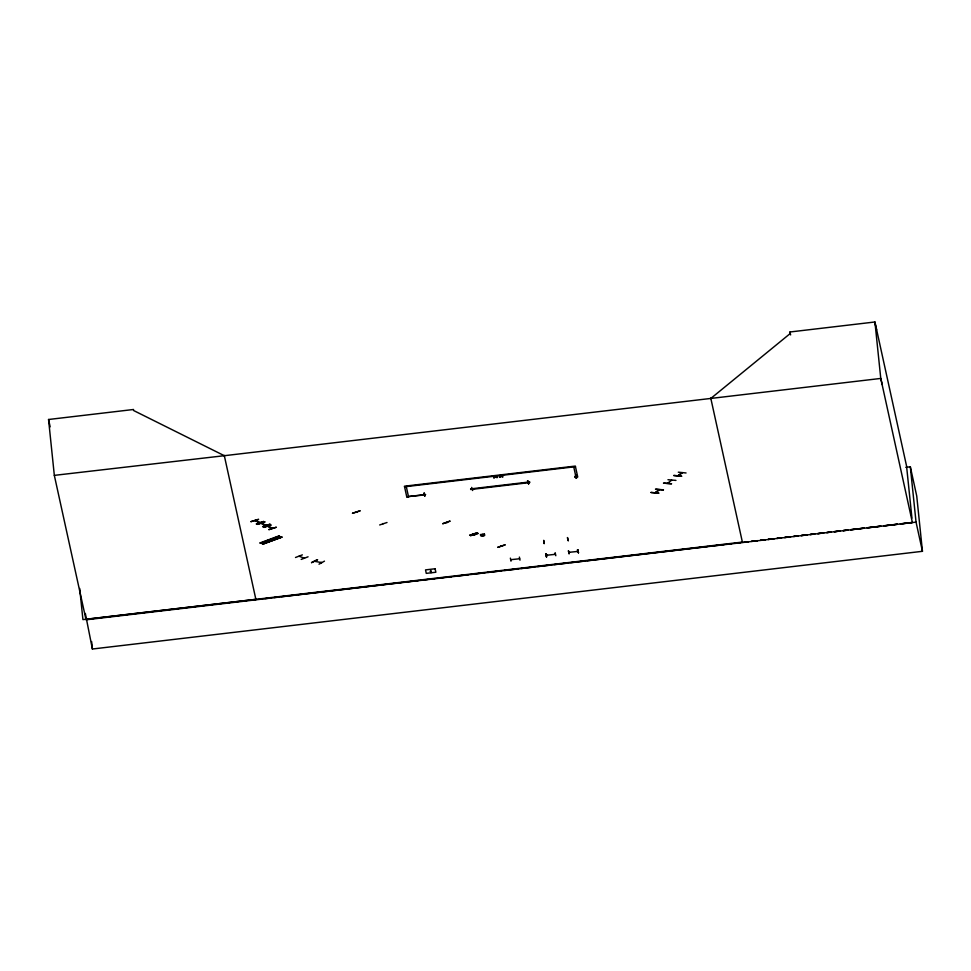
<?xml version="1.0" encoding="UTF-8"?>
<svg xmlns="http://www.w3.org/2000/svg" width="971" height="971" viewBox="0 0 971 971"><rect width="100%" height="100%" fill="white"/><g stroke="black" fill="none" stroke-linecap="round" stroke-linejoin="round"><path stroke-width="1.46" d="M314.738 561.335L321.656 562.61L320.952 562.476M667.478 483.364L667.781 483.073M671.459 483.728L663.472 483.133L671.507 483.776M673.765 475.62L681.776 476.263L673.959 475.353M654.964 492.746L659.527 489.627L655.316 492.734M677.794 475.778L681.921 472.719M682.31 472.756L678.074 475.863M544.161 543.578L543.711 540.337L544.161 543.529M264.731 521.9L257.376 524.389L264.949 521.937M263.529 527.265L271.164 524.971L263.809 527.411M352.509 513.283L360.095 510.855M359.865 510.855L352.534 513.258M449.925 521.16L442.776 523.648M470.547 535.628L478.181 533.358L470.571 535.628M295.5 557.488L302.369 554.866M311.557 562.61L317.602 559.709M317.323 559.684L311.557 562.622M546.394 556.905L545.751 553.749L546.43 556.844M546.807 556.784L546.078 553.713M424.703 496.108L424.084 493.013M527.532 480.876L528.649 483.934L527.532 480.888M528.564 483.874L527.896 480.791M510.37 558.119L511.001 561.177M568.411 550.775L569.115 553.943L568.496 550.836M260.094 542.898L278.956 535.883L279.733 536.332L260.823 543.335L260.143 542.91M262.874 543.918L281.942 537.121L281.202 536.708L262.668 544.015M262.825 543.894L281.578 537.024M255.324 520.82L260.07 522.653L259.488 522.447M266.418 525.42L261.454 523.248M272.572 528.321L267.705 526.173M357.146 512.409L356.77 512.19M667.526 483.291L671.701 480.196M304.481 558.264L299.117 556.225M554.405 554.32L555.412 554.32M471.772 489.105L470.911 489.068L471.845 488.959M528.333 482.332L529.316 482.223M575.718 476.858L574.735 476.979M510.758 559.684L519.631 558.762M569.71 552.341L568.8 552.341L577.575 551.455M710.833 398.438L790.139 333.599L789.969 331.985L874.932 321.984L906.55 465.983L911.939 518.101M496.23 476.008L495.234 476.797L493.936 476.276M501.971 475.329L500.975 476.118L499.677 475.608M496.946 475.924L495.659 476.931L497.298 477.562L495.356 477.137L493.669 477.987L494.931 477.004L493.268 476.36M502.687 475.256L501.4 476.251L503.039 476.882L501.097 476.458L499.41 477.307L500.672 476.324L499.009 475.681M501.461 546.09L500.635 545.969L501.206 546.175M675.95 480.402L667.975 479.71M663.484 489.821L655.474 489.19L663.254 490.015M678.292 472.185L686.06 472.974M547.45 555.254L546.722 555.206M555.291 554.344L546.637 555.242M529.219 482.356L528.345 482.441M576.847 551.394L577.551 551.322M314.822 561.335L315.09 561.202M321.45 562.743L321.073 562.5M319.022 564.187L324.472 561.129M480.584 534.572L484.347 534.05M430.687 571.069L430.117 571.349L431.355 571.203L430.687 571.069L431.051 572.684M308.062 556.796L301.192 559.417M260.471 543.214L279.381 536.21L260.507 543.238M262.182 543.845L281.02 536.829M263.02 544.136L281.881 537.121M263.627 521.463L256.235 523.952L263.59 521.512M266.018 525.469L261.175 523.345L261.939 523.43M269.962 524.243L262.607 526.683L269.999 524.194M272.074 528.078L267.389 526.27M269.04 529.656L276.383 527.217L268.833 529.559M382.926 523.515L383.072 523.794M387.016 522.495L379.685 524.959M449.937 521.136L442.849 523.733M505.041 544.865L497.662 547.353L505.005 544.913M423.817 494.725L408.026 496.606L422.786 495.101M255.082 520.517L259.645 522.738M447.158 522.677L446.417 522.629M473.229 534.123L473.071 533.832M742.378 542.085L85.934 619.352L54.327 475.365L48.55 419.496L133.513 409.495L133.622 410.527L224.337 455.702L880.77 378.435L882.263 384.674M54.327 475.365L224.447 455.69M404.555 486.799L575.463 466.687M407.893 496.739L406.898 496.715M905.822 467.354L910.325 466.82L916.733 496.011L922.45 551.31L92.391 649.016L85.327 613.429M480.439 534.572C479.589 537.291 486.325 536.55 484.505 534.086M435.105 568.763L425.529 569.892L426.269 573.363L435.858 572.235L435.117 568.885M555.813 555.728L555.169 552.645M255.871 599.35L82.923 619.595L79.707 588.475M777.043 538.383L781.558 537.849L777.043 538.359M814.645 533.977L810.13 534.511L814.633 533.929M823.663 532.921L817.655 533.625L823.651 532.873M831.188 532.047L826.673 532.569L831.176 531.987M840.206 530.991L834.198 531.695L840.194 530.919M843.216 530.639L847.732 530.105M850.742 529.753L856.75 529.049M859.76 528.697L864.275 528.175M867.285 527.823L873.305 527.119M876.303 526.768L880.818 526.233M885.334 525.712L889.849 525.177M892.847 524.826L897.362 524.304M901.877 523.77L906.392 523.248M909.402 522.896L912.4 522.544M264.974 598.634L271.006 597.918M274.016 597.566L278.531 597.031M281.541 596.68L295.099 595.089M298.121 594.725L311.667 593.135M314.689 592.783L319.204 592.249M322.214 591.897L328.234 591.181M331.257 590.829L335.772 590.295M338.782 589.943L344.814 589.239M347.824 588.875L352.339 588.341M355.35 587.989L361.382 587.285M364.392 586.933L368.907 586.399M371.917 586.047L377.95 585.331M380.96 584.979L385.475 584.445M388.485 584.093L394.517 583.377M397.527 583.025L402.043 582.491M405.053 582.139L411.085 581.435M414.095 581.083L418.61 580.549M421.62 580.197L427.653 579.481M430.663 579.129L435.178 578.595M438.188 578.243L444.22 577.527M447.23 577.175L451.746 576.64M454.768 576.289L468.313 574.698M471.336 574.334L484.881 572.744M487.903 572.392L501.461 570.79M504.471 570.438L518.029 568.848M521.039 568.484L534.596 566.894M537.606 566.542L551.164 564.94M554.174 564.588L567.732 562.998M570.742 562.634L584.299 561.044M587.309 560.692L600.867 559.09M603.877 558.738L617.435 557.148M620.445 556.784L658.107 552.353M661.117 552.001L674.675 550.411M677.685 550.047L691.243 548.457M694.253 548.105L707.81 546.503M710.821 546.151L724.378 544.549M727.388 544.197L731.903 543.663M734.913 543.311L740.946 542.607M843.204 530.567L847.719 530.032M850.73 529.681L864.263 528.09M867.261 527.739L880.806 526.136M883.804 525.784L897.338 524.194M900.348 523.842L912.376 522.422L880.77 378.435L874.932 321.984M85.982 619.814L916.041 522.119L922.45 551.31M424.206 493.05L424.837 496.157M575.597 476.737L574.917 476.992M472.683 490.525L471.688 487.406M577.83 549.756L578.461 552.863L577.417 549.732M519.376 557.075L519.995 560.182M568.326 540.738L567.452 537.546L568.108 540.641M575.463 475.171L576.082 478.278M577.83 549.744L578.461 552.863M875.102 323.598L876.595 329.849M789.969 331.985L790.612 334.922M710.76 398.098L742.451 542.425M573.74 466.881L576.009 477.198L577.733 477.004L575.33 466.08L404.434 486.204L406.825 497.116L408.548 496.909L406.279 486.592M224.252 455.363L255.943 599.69M48.55 419.496L50.164 426.839M910.325 466.82L916.041 522.119M91.626 641.54L92.391 649.016M481.094 534.972C483.813 537.084 485.124 532.836 481.094 534.972M650.971 492.479L658.993 493.171L650.983 492.455M251.004 521.609L258.626 519.339L250.991 521.658M474.37 534.62L475.183 534.778L474.443 534.669M424.533 494.53L425.516 494.542L424.533 494.53M477.089 532.836L469.673 535.3L477.089 532.836M529.596 481.956L470.619 488.899L470.753 489.505L529.729 482.563L529.596 481.956M748.471 541.721L743.956 542.255L748.471 541.721M757.489 540.665L751.469 541.369L757.489 540.653M765.014 539.791L760.499 540.313L765.002 539.767M774.033 538.735L768.012 539.439L774.033 538.711M790.576 536.793L784.568 537.497L790.576 536.757M798.101 535.919L793.586 536.441L798.089 535.883M807.119 534.863L801.111 535.567L807.119 534.815M575.888 475.207L576.507 478.302L575.876 475.183"/></g></svg>
